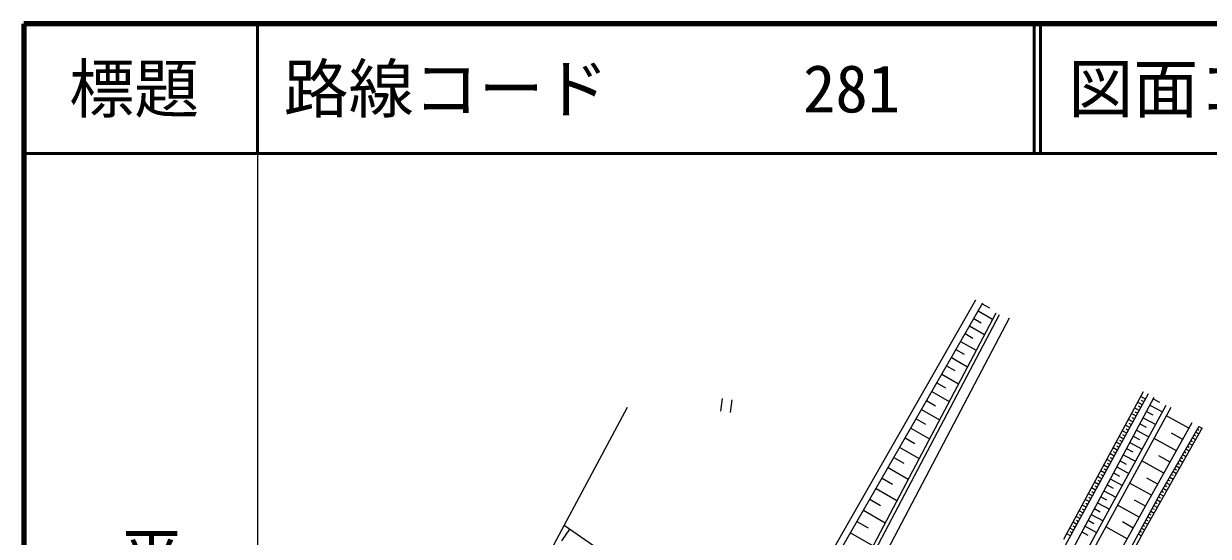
# Model space of a CAD drawing. Units: millimetres, scale not verified. Extents: x 40000 to 680000, y 20000 to 380000.
# Drawn here: x 40000 to 131152, y 340535 to 380000 of the extents above; entities that cross this region are included whole.
import ezdxf
from ezdxf.enums import TextEntityAlignment as Align

# ---------------------------------------------------------------- set-up
doc = ezdxf.new("R2010")
doc.units = ezdxf.units.MM
doc.header["$LTSCALE"] = 1000
for name, color, linetype, lineweight in [('M-BGD', 7, 'Continuous', 13), ('M-TTL', 2, 'Continuous', 140), ('M-TTL-BAND', 7, 'Continuous', 25), ('M-TTL-LINE', 7, 'Continuous', 50), ('M-TTL-TXT', 7, 'Continuous', 13)]:
    doc.layers.add(name, color=color, linetype=linetype, lineweight=lineweight)
doc.styles.add('@ＭＳ ゴシック', font='')
doc.styles.add('ＭＳ ゴシック', font='')
doc.styles.get('@ＭＳ ゴシック').set_extended_font_data('@MS Gothic')
doc.styles.get('ＭＳ ゴシック').set_extended_font_data('MS Gothic')

msp = doc.modelspace()

# ---------------------------------------------------------------- linework, layer by layer
at = {"layer": 'M-BGD'}
for p, q in [((100444, 336315), (113269, 358740)), ((106955, 346592), (113793, 358504)), ((113756, 358440), (114311, 358122)), ((114799, 357726), (100249, 330115)), ((115064, 357586), (100658, 330247)), ((101822, 330628), (115844, 357354)), ((113438, 357885), (114547, 357248)), ((112777, 356734), (113928, 356073)), ((113107, 357310), (113683, 356979)), ((112091, 355540), (113286, 354854)), ((112434, 356137), (113031, 355794)), ((111736, 354920), (112355, 354565)), ((111380, 354301), (112619, 353590)), ((110642, 353015), (111928, 352278)), ((111011, 353658), (111654, 353289)), ((110260, 352349), (110927, 351966)), ((93749, 351152), (93620, 350160)), ((94492, 351055), (94363, 350063)), ((109480, 350990), (110172, 350593)), ((109877, 351682), (111211, 350916)), ((115263, 330944), (126555, 351540)), ((116033, 330818), (126984, 351243)), ((120043, 340314), (126160, 351694)), ((126315, 351101), (125949, 351302)), ((126194, 350882), (126012, 350982)), ((126920, 351123), (127407, 350861)), ((65022, 310432), (86460, 350490)), ((109083, 350298), (110466, 349504)), ((128268, 350440), (116907, 329638)), ((117108, 330869), (127914, 350625)), ((125834, 350225), (125476, 350421)), ((125714, 350005), (125535, 350104)), ((126074, 350663), (125712, 350861)), ((125954, 350444), (125773, 350543)), ((126399, 350152), (126883, 349893)), ((126658, 350635), (127633, 350112)), ((108671, 349581), (109389, 349169)), ((120122, 331764), (129907, 349287)), ((125353, 349348), (125002, 349540)), ((125233, 349128), (125057, 349225)), ((125594, 349786), (125239, 349981)), ((125473, 349567), (125296, 349664)), ((125883, 349189), (126362, 348932)), ((126140, 349668), (127107, 349150)), ((129664, 348850), (127929, 349819)), ((108259, 348863), (109694, 348039)), ((124632, 348032), (124292, 348219)), ((124872, 348471), (124529, 348659)), ((124752, 348252), (124580, 348346)), ((125113, 348909), (124765, 349100)), ((124993, 348690), (124819, 348785)), ((125371, 348234), (125846, 347979)), ((125626, 348710), (126585, 348196)), ((130676, 348888), (126198, 340931)), ((127483, 343845), (130449, 349023)), ((129179, 347983), (128312, 348467)), ((130058, 348341), (130176, 348273)), ((130182, 348558), (130415, 348424)), ((130306, 348775), (130423, 348708)), ((130431, 348992), (130660, 348860)), ((107404, 347374), (108893, 346519)), ((107832, 348118), (108576, 347691)), ((124151, 347156), (123818, 347338)), ((124392, 347594), (124055, 347778)), ((124271, 347375), (124103, 347467)), ((124512, 347813), (124342, 347906)), ((125116, 347759), (126067, 347249)), ((128695, 347115), (126976, 348075)), ((129561, 347473), (129682, 347404)), ((129685, 347690), (129925, 347553)), ((129809, 347907), (129929, 347838)), ((129934, 348124), (130170, 347989)), ((100990, 336264), (106955, 346592)), ((106960, 346600), (107734, 346156)), ((123671, 346279), (123345, 346457)), ((123911, 346717), (123582, 346898)), ((123791, 346498), (123626, 346588)), ((124031, 346936), (123865, 347028)), ((124610, 346816), (125553, 346310)), ((124863, 347287), (125335, 347034)), ((128215, 346256), (127356, 346736)), ((128940, 346388), (129189, 346246)), ((129064, 346605), (129188, 346534)), ((129188, 346822), (129434, 346681)), ((129312, 347039), (129435, 346969)), ((129437, 347256), (129679, 347117)), ((106514, 345828), (108059, 344936)), ((123190, 345402), (122871, 345576)), ((123430, 345840), (123108, 346017)), ((123310, 345621), (123149, 345709)), ((123550, 346059), (123388, 346149)), ((124109, 345881), (125044, 345379)), ((124360, 346348), (124827, 346097)), ((127735, 345397), (126033, 346347)), ((128443, 345521), (128698, 345374)), ((128567, 345738), (128695, 345664)), ((128691, 345955), (128944, 345810)), ((128815, 346172), (128942, 346099)), ((106050, 345024), (106854, 344560)), ((122709, 344525), (122398, 344696)), ((122949, 344963), (122635, 345136)), ((122829, 344744), (122672, 344830)), ((123070, 345183), (122910, 345270)), ((123612, 344953), (124539, 344456)), ((123860, 345417), (124324, 345168)), ((126784, 343695), (125098, 344636)), ((127260, 344546), (126409, 345021)), ((127945, 344653), (128208, 344503)), ((128070, 344870), (128201, 344795)), ((128194, 345087), (128453, 344938)), ((128318, 345304), (128448, 345230)), ((105586, 344221), (107193, 343292)), ((120103, 330292), (127483, 343845)), ((122228, 343648), (121925, 343815)), ((122469, 344087), (122161, 344255)), ((122348, 343867), (122195, 343952)), ((122589, 344306), (122433, 344391)), ((123119, 344033), (124038, 343540)), ((123365, 344493), (123825, 344247)), ((127450, 343785), (127721, 343637)), ((127573, 344002), (127707, 343926)), ((127697, 344219), (127963, 344067)), ((127821, 344436), (127954, 344360)), ((105103, 343384), (105939, 342902)), ((121747, 342771), (121451, 342934)), ((121988, 343210), (121688, 343374)), ((121868, 342991), (121718, 343073)), ((122108, 343429), (121956, 343512)), ((122630, 343121), (123542, 342632)), ((122874, 343577), (123330, 343333)), ((125843, 342008), (124172, 342941)), ((126314, 342851), (125470, 343322)), ((126972, 342906), (127230, 342765)), ((127091, 343126), (127220, 343055)), ((127211, 343345), (127476, 343201)), ((127330, 343565), (127463, 343493)), ((104620, 342548), (106292, 341582)), ((121267, 341894), (120978, 342053)), ((121507, 342333), (121214, 342493)), ((121387, 342114), (121241, 342194)), ((121627, 342552), (121479, 342633)), ((122145, 342217), (123049, 341731)), ((122387, 342669), (122839, 342426)), ((126493, 342028), (126740, 341894)), ((126613, 342248), (126736, 342181)), ((126732, 342467), (126985, 342330)), ((126852, 342687), (126978, 342618)), ((81403, 340181), (82027, 341086)), ((81588, 341388), (94127, 332761)), ((104117, 341678), (104987, 341176)), ((126198, 340931), (119618, 328879)), ((120786, 341018), (120504, 341172)), ((121026, 341456), (120741, 341613)), ((120906, 341237), (120763, 341315)), ((121147, 341675), (121002, 341754)), ((121664, 341319), (122561, 340838)), ((121904, 341768), (122353, 341527)), ((124910, 340338), (123255, 341262)), ((125376, 341173), (124541, 341640)), ((125896, 340930), (126012, 340867)), ((126015, 341150), (126249, 341022)), ((126135, 341369), (126252, 341306)), ((126254, 341589), (126495, 341458)), ((126374, 341809), (126494, 341743)), ((103615, 340809), (105355, 339804)), ((120546, 340579), (120267, 340732)), ((120666, 340798), (120525, 340876)), ((121425, 340874), (121870, 340636)), ((125776, 340711), (126009, 340584))]:
    msp.add_line(p, q, dxfattribs=at)
at = {"layer": 'M-TTL'}
for p, q in [((40000, 380000), (40000, 20000)), ((680000, 380000), (40000, 380000))]:
    msp.add_line(p, q, dxfattribs=at)
at = {"layer": 'M-TTL-BAND'}
msp.add_line((58000, 370000), (58000, 20000), dxfattribs=at)
at = {"layer": 'M-TTL-LINE'}
for p, q in [((58000, 380000), (58000, 370000)), ((117750, 380000), (117750, 370000)), ((118250, 380000), (118250, 370000)), ((40000, 370000), (680000, 370000))]:
    msp.add_line(p, q, dxfattribs=at)

# ---------------------------------------------------------------- texts
at = {"layer": 'M-TTL-BAND', "style": '@ＭＳ ゴシック'}
msp.add_text('平\u3000\u3000面\u3000\u3000図', height=3666, rotation=270, dxfattribs=at).set_placement((49777, 306475), align=Align.MIDDLE_RIGHT)
at = {"layer": 'M-TTL-TXT', "style": 'ＭＳ ゴシック'}
for s, p in [('路線コード      281', (60000, 375000)), ('図面コード      20-0', (120380, 375000))]:
    msp.add_text(s, height=3666, dxfattribs=at).set_placement(p, align=Align.MIDDLE_LEFT)
msp.add_text('標題', height=3666, dxfattribs=at).set_placement((48500, 375000), align=Align.MIDDLE_CENTER)

doc.saveas('drawing.dxf')
